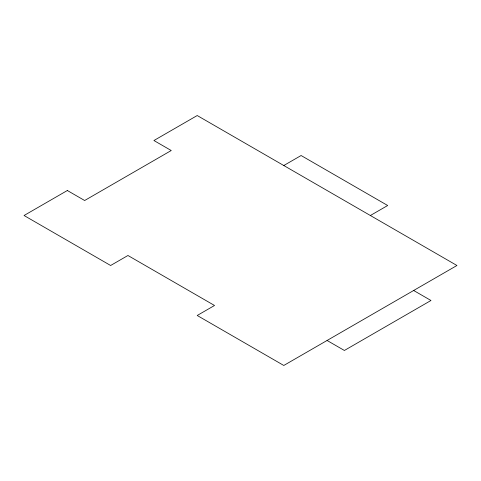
<?xml version="1.0" encoding="UTF-8"?>
<svg xmlns="http://www.w3.org/2000/svg" width="481" height="481" viewBox="0 0 481 481"><rect width="100%" height="100%" fill="white"/><g stroke="black" fill="none" stroke-linecap="round" stroke-linejoin="round"><path stroke-width="0.72" d="M283.79 165.518L301.106 155.525L387.686 205.507L370.37 215.506M413.66 290.488L430.976 300.487L344.396 350.469L327.08 340.476M67.34 190.512L24.05 215.506L110.63 265.494L127.946 255.495L214.526 305.483L197.21 315.482L283.79 365.464L456.95 265.494L197.21 115.536L153.92 140.524L171.236 150.523L84.656 200.511L67.34 190.512"/></g></svg>
